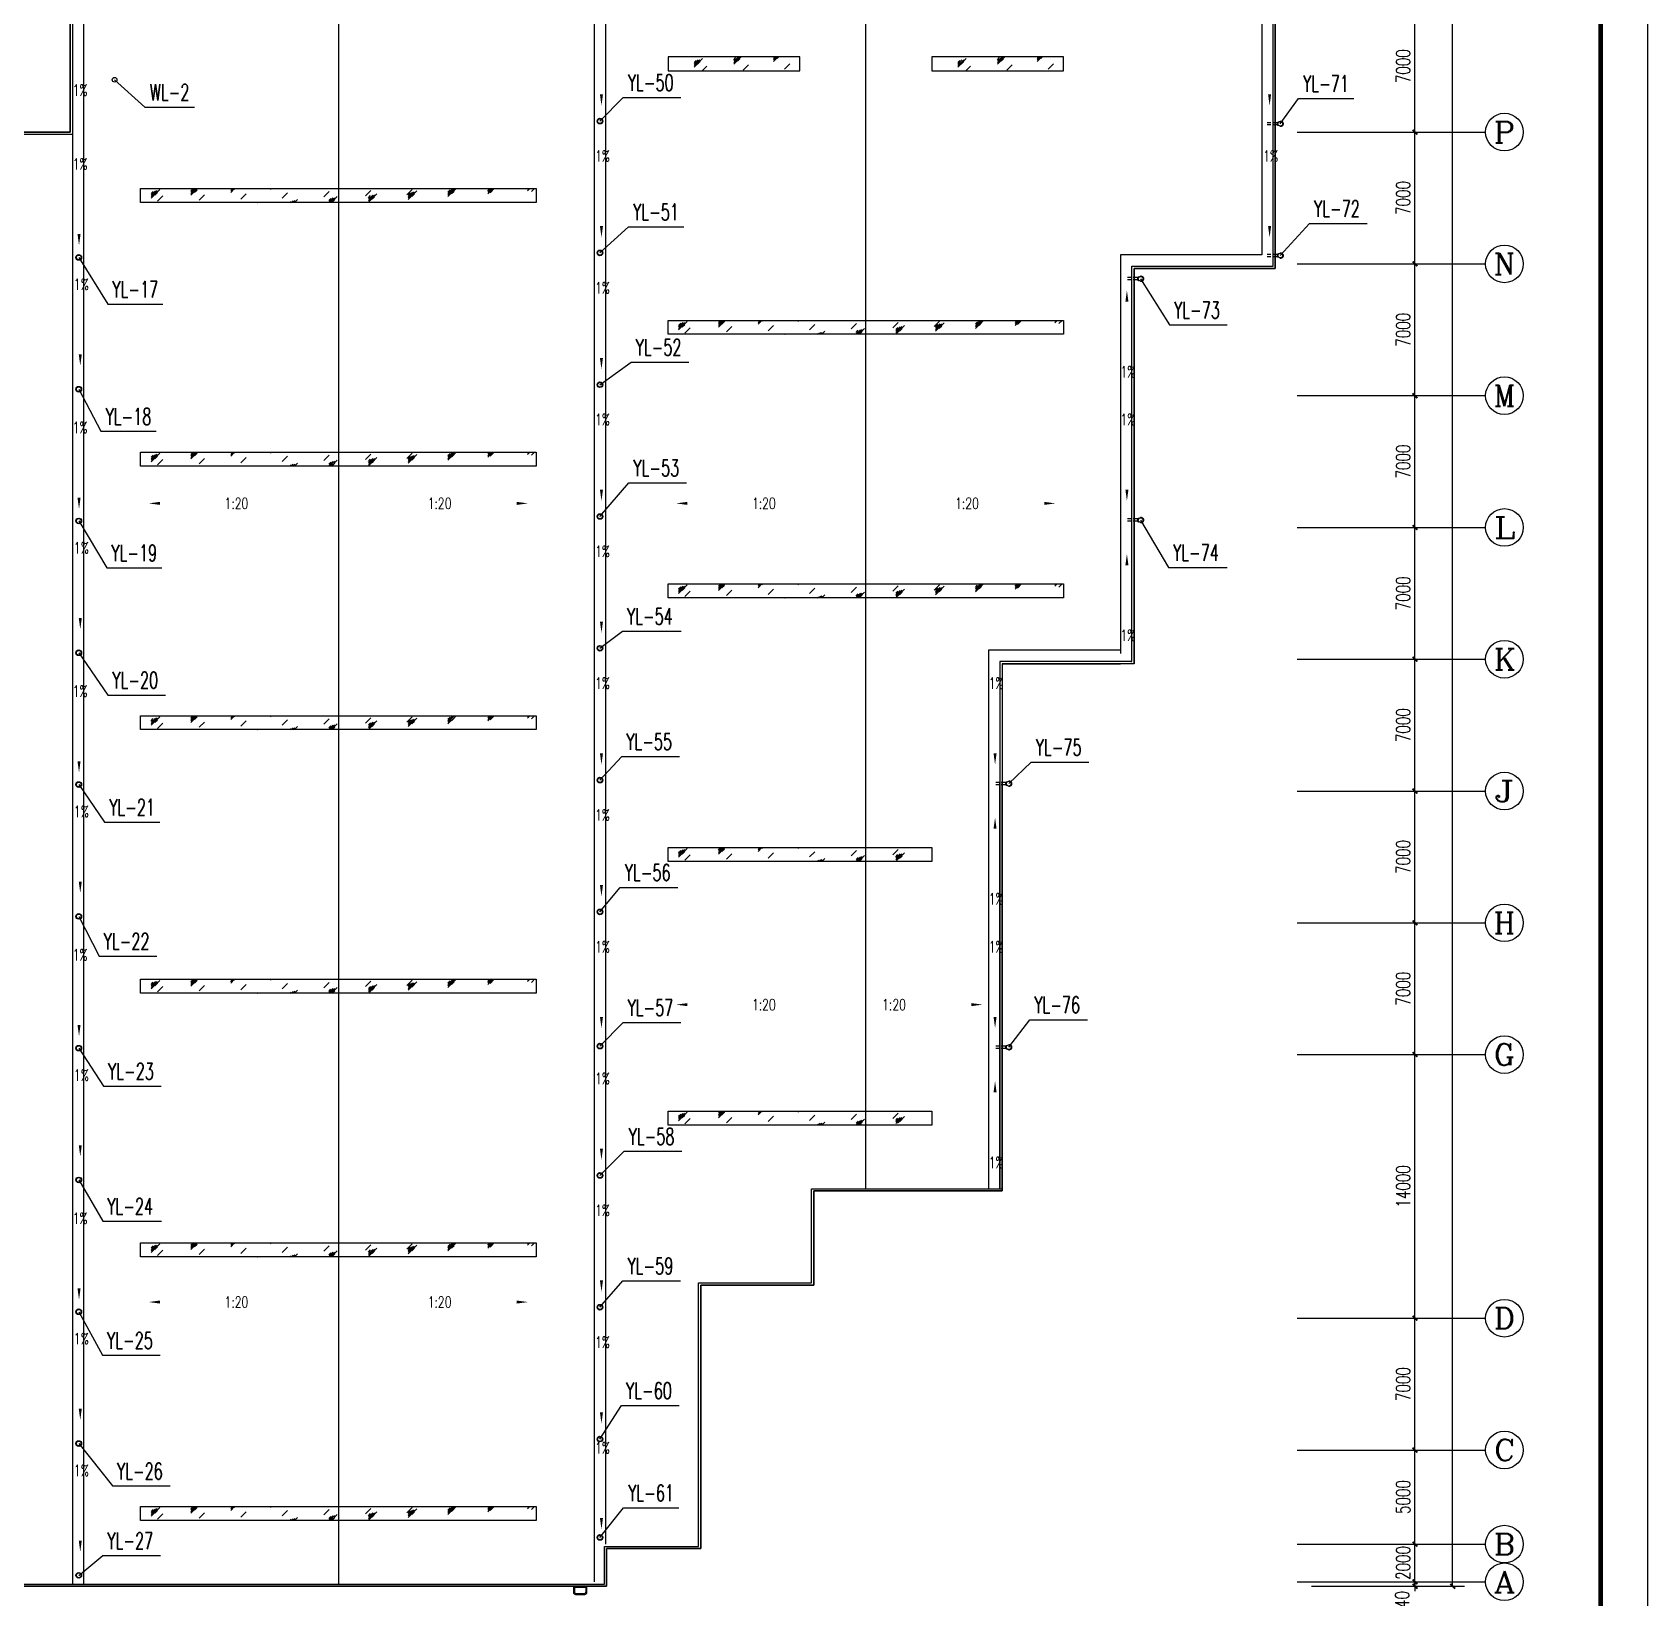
# Model space of a CAD drawing. Extents: x -4407041 to 173436, y -470270 to -29437.
# Drawn here: x 87674 to 173436, y -241211 to -158066 of the extents above; entities that cross this region are included whole.
import ezdxf
from ezdxf.enums import TextEntityAlignment as Align

# ---------------------------------------------------------------- set-up
doc = ezdxf.new("R2010")
doc.units = 0
doc.header["$LTSCALE"] = 1000
doc.header["$MEASUREMENT"] = 0
doc.linetypes.add('30', pattern=[0])
doc.linetypes.add('DASH', pattern=[0.35, 0.25, -0.1])
for name, color, linetype in [('AXIS', 3, 'Continuous'), ('AXIS_TEXT', 7, 'Continuous'), ('DIM_SYMB', 3, 'Continuous'), ('DIM_污水', 3, 'Continuous'), ('DIM_雨水', 3, 'Continuous'), ('killer_tk3.0000', 1, 'Continuous'), ('PUB_TITLE', 4, 'Continuous'), ('VPIPE-污水', 2, 'Continuous'), ('VPIPE-雨水', 4, 'Continuous'), ('雨水', 4, 'Continuous')]:
    doc.layers.add(name, color=color, linetype=linetype)
doc.styles.add('_TCH_AXIS', font='COMPLEX', dxfattribs={"bigfont": 'GBCBIG'})
doc.styles.add('_TCH_DIM', font='SIMPLEX', dxfattribs={"bigfont": 'GBCBIG'})
doc.styles.add('_TCH_DIM_T3', font='SIMPLEX', dxfattribs={"width": 0.705882, "bigfont": 'GBCBIG'})
doc.styles.add('_TWT_SERIAL', font='COMPLEX', dxfattribs={"width": 0.8, "height": 3.5, "bigfont": 'HZTXT'})
doc.styles.add('COMPLEX', font='COMPLEX')
doc.dimstyles.new('_TCH_ARCH&&250', dxfattribs={"dimtxt": 743.75, "dimasz": 250, "dimexe": 625, "dimexo": 750, "dimgap": 250, "dimtad": 1, "dimdec": 0, "dimzin": 0, "dimdsep": 46, "dimtxsty": '_TCH_DIM_T3', "dimblk": 'ARCHTICK', "dimcen": 0.09, "dimclrt": 7, "dimazin": 2, "dimtfac": 1, "dimtdec": 0, "dimtix": 1, "dimtmove": 2, "dimatfit": 3, "dimfxl": 0, "dimtolj": 1, "dimtzin": 0, "dimarcsym": 0})

# ---------------------------------------------------------------- blocks, each defined once
blk = doc.blocks.new('_ArchTick')
at = {"color": 0, "linetype": 'ByBlock', "const_width": 0.4}
blk.add_lwpolyline([(-0.5, -0.5), (0.5, 0.5)], dxfattribs=at)
blk = doc.blocks.new('*D122')
at = {"layer": 'AXIS', "color": 0, "lineweight": -2}
for p, q in [((161081, -240366), (161081, -240116)), ((155581, -240366), (161706, -240366)), ((155581, -240606), (161706, -240606)), ((161081, -240606), (161081, -240366)), ((161081, -240606), (161081, -240856))]:
    blk.add_line(p, q, dxfattribs=at)
at = {"layer": 'Defpoints', "color": 0}
for p in [(154831, -240366), (154831, -240606), (161081, -240366)]:
    blk.add_point(p, dxfattribs=at)
at = {"layer": 'AXIS', "color": 0, "lineweight": -2, "xscale": 250, "yscale": 250, "zscale": 250}
for p, rotation in [((161081, -240366), 270), ((161081, -240606), 90)]:
    blk.add_blockref('_ArchTick', p, dxfattribs=dict(at, rotation=rotation))
at = {"layer": 'AXIS', "color": 7, "insert": (160393, -241531), "char_height": 743.8, "attachment_point": 5, "rotation": 90, "style": '_TCH_DIM_T3'}
blk.add_mtext('\\A1;240', dxfattribs=at)
blk = doc.blocks.new('*D123')
at = {"layer": 'AXIS', "color": 0, "lineweight": -2}
for p, q in [((155581, -238366), (161706, -238366)), ((161081, -238366), (161081, -238116)), ((161081, -240366), (161081, -238366)), ((155581, -240366), (161706, -240366)), ((161081, -240366), (161081, -240616))]:
    blk.add_line(p, q, dxfattribs=at)
at = {"layer": 'Defpoints', "color": 0}
for p in [(154831, -238366), (161081, -238366), (154831, -240366)]:
    blk.add_point(p, dxfattribs=at)
at = {"layer": 'AXIS', "color": 0, "lineweight": -2, "xscale": 250, "yscale": 250, "zscale": 250}
for p, rotation in [((161081, -238366), 270), ((161081, -240366), 90)]:
    blk.add_blockref('_ArchTick', p, dxfattribs=dict(at, rotation=rotation))
at = {"layer": 'AXIS', "color": 7, "insert": (160459, -239366), "char_height": 743.8, "attachment_point": 5, "rotation": 90, "style": '_TCH_DIM_T3'}
blk.add_mtext('\\A1;2000', dxfattribs=at)
blk = doc.blocks.new('*D124')
at = {"layer": 'AXIS', "color": 0, "lineweight": -2}
for p, q in [((155581, -233366), (161706, -233366)), ((161081, -238366), (161081, -233366)), ((155581, -238366), (161706, -238366))]:
    blk.add_line(p, q, dxfattribs=at)
at = {"layer": 'Defpoints', "color": 0}
for p in [(154831, -233366), (161081, -233366), (154831, -238366)]:
    blk.add_point(p, dxfattribs=at)
at = {"layer": 'AXIS', "color": 0, "lineweight": -2, "xscale": 250, "yscale": 250, "zscale": 250}
for p, rotation in [((161081, -233366), 90), ((161081, -238366), 270)]:
    blk.add_blockref('_ArchTick', p, dxfattribs=dict(at, rotation=rotation))
at = {"layer": 'AXIS', "color": 7, "insert": (160459, -235866), "char_height": 743.8, "attachment_point": 5, "rotation": 90, "style": '_TCH_DIM_T3'}
blk.add_mtext('\\A1;5000', dxfattribs=at)
blk = doc.blocks.new('*D125')
at = {"layer": 'AXIS', "color": 0, "lineweight": -2}
for p, q in [((155581, -226366), (161706, -226366)), ((161081, -233366), (161081, -226366)), ((155581, -233366), (161706, -233366))]:
    blk.add_line(p, q, dxfattribs=at)
at = {"layer": 'Defpoints', "color": 0}
for p in [(154831, -226366), (161081, -226366), (154831, -233366)]:
    blk.add_point(p, dxfattribs=at)
at = {"layer": 'AXIS', "color": 0, "lineweight": -2, "xscale": 250, "yscale": 250, "zscale": 250}
for p, rotation in [((161081, -226366), 90), ((161081, -233366), 270)]:
    blk.add_blockref('_ArchTick', p, dxfattribs=dict(at, rotation=rotation))
at = {"layer": 'AXIS', "color": 7, "insert": (160459, -229866), "char_height": 743.8, "attachment_point": 5, "rotation": 90, "style": '_TCH_DIM_T3'}
blk.add_mtext('\\A1;7000', dxfattribs=at)
blk = doc.blocks.new('*D126')
at = {"layer": 'AXIS', "color": 0, "lineweight": -2}
for p, q in [((155581, -212366), (161706, -212366)), ((161081, -226366), (161081, -212366)), ((155581, -226366), (161706, -226366))]:
    blk.add_line(p, q, dxfattribs=at)
at = {"layer": 'Defpoints', "color": 0}
for p in [(154831, -212366), (161081, -212366), (154831, -226366)]:
    blk.add_point(p, dxfattribs=at)
at = {"layer": 'AXIS', "color": 0, "lineweight": -2, "xscale": 250, "yscale": 250, "zscale": 250}
for p, rotation in [((161081, -212366), 90), ((161081, -226366), 270)]:
    blk.add_blockref('_ArchTick', p, dxfattribs=dict(at, rotation=rotation))
at = {"layer": 'AXIS', "color": 7, "insert": (160459, -219366), "char_height": 743.8, "attachment_point": 5, "rotation": 90, "style": '_TCH_DIM_T3'}
blk.add_mtext('\\A1;14000', dxfattribs=at)
blk = doc.blocks.new('*D127')
at = {"layer": 'AXIS', "color": 0, "lineweight": -2}
for p, q in [((155581, -205366), (161706, -205366)), ((161081, -212366), (161081, -205366)), ((155581, -212366), (161706, -212366))]:
    blk.add_line(p, q, dxfattribs=at)
at = {"layer": 'Defpoints', "color": 0}
for p in [(154831, -205366), (161081, -205366), (154831, -212366)]:
    blk.add_point(p, dxfattribs=at)
at = {"layer": 'AXIS', "color": 0, "lineweight": -2, "xscale": 250, "yscale": 250, "zscale": 250}
for p, rotation in [((161081, -205366), 90), ((161081, -212366), 270)]:
    blk.add_blockref('_ArchTick', p, dxfattribs=dict(at, rotation=rotation))
at = {"layer": 'AXIS', "color": 7, "insert": (160459, -208866), "char_height": 743.8, "attachment_point": 5, "rotation": 90, "style": '_TCH_DIM_T3'}
blk.add_mtext('\\A1;7000', dxfattribs=at)
blk = doc.blocks.new('*D128')
at = {"layer": 'AXIS', "color": 0, "lineweight": -2}
for p, q in [((155581, -198366), (161706, -198366)), ((161081, -205366), (161081, -198366)), ((155581, -205366), (161706, -205366))]:
    blk.add_line(p, q, dxfattribs=at)
at = {"layer": 'Defpoints', "color": 0}
for p in [(154831, -198366), (161081, -198366), (154831, -205366)]:
    blk.add_point(p, dxfattribs=at)
at = {"layer": 'AXIS', "color": 0, "lineweight": -2, "xscale": 250, "yscale": 250, "zscale": 250}
for p, rotation in [((161081, -198366), 90), ((161081, -205366), 270)]:
    blk.add_blockref('_ArchTick', p, dxfattribs=dict(at, rotation=rotation))
at = {"layer": 'AXIS', "color": 7, "insert": (160459, -201866), "char_height": 743.8, "attachment_point": 5, "rotation": 90, "style": '_TCH_DIM_T3'}
blk.add_mtext('\\A1;7000', dxfattribs=at)
blk = doc.blocks.new('*D129')
at = {"layer": 'AXIS', "color": 0, "lineweight": -2}
for p, q in [((155581, -191366), (161706, -191366)), ((161081, -198366), (161081, -191366)), ((155581, -198366), (161706, -198366))]:
    blk.add_line(p, q, dxfattribs=at)
at = {"layer": 'Defpoints', "color": 0}
for p in [(154831, -191366), (161081, -191366), (154831, -198366)]:
    blk.add_point(p, dxfattribs=at)
at = {"layer": 'AXIS', "color": 0, "lineweight": -2, "xscale": 250, "yscale": 250, "zscale": 250}
for p, rotation in [((161081, -191366), 90), ((161081, -198366), 270)]:
    blk.add_blockref('_ArchTick', p, dxfattribs=dict(at, rotation=rotation))
at = {"layer": 'AXIS', "color": 7, "insert": (160459, -194866), "char_height": 743.8, "attachment_point": 5, "rotation": 90, "style": '_TCH_DIM_T3'}
blk.add_mtext('\\A1;7000', dxfattribs=at)
blk = doc.blocks.new('*D130')
at = {"layer": 'AXIS', "color": 0, "lineweight": -2}
for p, q in [((155581, -184366), (161706, -184366)), ((161081, -191366), (161081, -184366)), ((155581, -191366), (161706, -191366))]:
    blk.add_line(p, q, dxfattribs=at)
at = {"layer": 'Defpoints', "color": 0}
for p in [(154831, -184366), (161081, -184366), (154831, -191366)]:
    blk.add_point(p, dxfattribs=at)
at = {"layer": 'AXIS', "color": 0, "lineweight": -2, "xscale": 250, "yscale": 250, "zscale": 250}
for p, rotation in [((161081, -184366), 90), ((161081, -191366), 270)]:
    blk.add_blockref('_ArchTick', p, dxfattribs=dict(at, rotation=rotation))
at = {"layer": 'AXIS', "color": 7, "insert": (160459, -187866), "char_height": 743.8, "attachment_point": 5, "rotation": 90, "style": '_TCH_DIM_T3'}
blk.add_mtext('\\A1;7000', dxfattribs=at)
blk = doc.blocks.new('*D131')
at = {"layer": 'AXIS', "color": 0, "lineweight": -2}
for p, q in [((155581, -177366), (161706, -177366)), ((161081, -184366), (161081, -177366)), ((155581, -184366), (161706, -184366))]:
    blk.add_line(p, q, dxfattribs=at)
at = {"layer": 'Defpoints', "color": 0}
for p in [(154831, -177366), (161081, -177366), (154831, -184366)]:
    blk.add_point(p, dxfattribs=at)
at = {"layer": 'AXIS', "color": 0, "lineweight": -2, "xscale": 250, "yscale": 250, "zscale": 250}
for p, rotation in [((161081, -177366), 90), ((161081, -184366), 270)]:
    blk.add_blockref('_ArchTick', p, dxfattribs=dict(at, rotation=rotation))
at = {"layer": 'AXIS', "color": 7, "insert": (160459, -180866), "char_height": 743.8, "attachment_point": 5, "rotation": 90, "style": '_TCH_DIM_T3'}
blk.add_mtext('\\A1;7000', dxfattribs=at)
blk = doc.blocks.new('*D132')
at = {"layer": 'AXIS', "color": 0, "lineweight": -2}
for p, q in [((155581, -170366), (161706, -170366)), ((161081, -177366), (161081, -170366)), ((155581, -177366), (161706, -177366))]:
    blk.add_line(p, q, dxfattribs=at)
at = {"layer": 'Defpoints', "color": 0}
for p in [(154831, -170366), (161081, -170366), (154831, -177366)]:
    blk.add_point(p, dxfattribs=at)
at = {"layer": 'AXIS', "color": 0, "lineweight": -2, "xscale": 250, "yscale": 250, "zscale": 250}
for p, rotation in [((161081, -170366), 90), ((161081, -177366), 270)]:
    blk.add_blockref('_ArchTick', p, dxfattribs=dict(at, rotation=rotation))
at = {"layer": 'AXIS', "color": 7, "insert": (160459, -173866), "char_height": 743.8, "attachment_point": 5, "rotation": 90, "style": '_TCH_DIM_T3'}
blk.add_mtext('\\A1;7000', dxfattribs=at)
blk = doc.blocks.new('*D133')
at = {"layer": 'AXIS', "color": 0, "lineweight": -2}
for p, q in [((155581, -163366), (161706, -163366)), ((161081, -170366), (161081, -163366)), ((155581, -170366), (161706, -170366))]:
    blk.add_line(p, q, dxfattribs=at)
at = {"layer": 'Defpoints', "color": 0}
for p in [(154831, -163366), (161081, -163366), (154831, -170366)]:
    blk.add_point(p, dxfattribs=at)
at = {"layer": 'AXIS', "color": 0, "lineweight": -2, "xscale": 250, "yscale": 250, "zscale": 250}
for p, rotation in [((161081, -163366), 90), ((161081, -170366), 270)]:
    blk.add_blockref('_ArchTick', p, dxfattribs=dict(at, rotation=rotation))
at = {"layer": 'AXIS', "color": 7, "insert": (160459, -166866), "char_height": 743.8, "attachment_point": 5, "rotation": 90, "style": '_TCH_DIM_T3'}
blk.add_mtext('\\A1;7000', dxfattribs=at)
blk = doc.blocks.new('*D134')
at = {"layer": 'AXIS', "color": 0, "lineweight": -2}
for p, q in [((155581, -156366), (161706, -156366)), ((161081, -163366), (161081, -156366)), ((155581, -163366), (161706, -163366))]:
    blk.add_line(p, q, dxfattribs=at)
at = {"layer": 'Defpoints', "color": 0}
for p in [(154831, -156366), (161081, -156366), (154831, -163366)]:
    blk.add_point(p, dxfattribs=at)
at = {"layer": 'AXIS', "color": 0, "lineweight": -2, "xscale": 250, "yscale": 250, "zscale": 250}
for p, rotation in [((161081, -156366), 90), ((161081, -163366), 270)]:
    blk.add_blockref('_ArchTick', p, dxfattribs=dict(at, rotation=rotation))
at = {"layer": 'AXIS', "color": 7, "insert": (160459, -159866), "char_height": 743.8, "attachment_point": 5, "rotation": 90, "style": '_TCH_DIM_T3'}
blk.add_mtext('\\A1;7000', dxfattribs=at)
blk = doc.blocks.new('*D151')
at = {"layer": 'AXIS', "color": 0, "lineweight": -2}
for p, q in [((155581, -58126), (163706, -58126)), ((163081, -240606), (163081, -58126)), ((155581, -240606), (163706, -240606))]:
    blk.add_line(p, q, dxfattribs=at)
at = {"layer": 'Defpoints', "color": 0}
for p in [(154831, -58126), (163081, -58126), (154831, -240606)]:
    blk.add_point(p, dxfattribs=at)
at = {"layer": 'AXIS', "color": 0, "lineweight": -2, "xscale": 250, "yscale": 250, "zscale": 250}
for p, rotation in [((163081, -58126), 90), ((163081, -240606), 270)]:
    blk.add_blockref('_ArchTick', p, dxfattribs=dict(at, rotation=rotation))
at = {"layer": 'AXIS', "color": 7, "insert": (162459, -149366), "char_height": 743.8, "attachment_point": 5, "rotation": 90, "style": '_TCH_DIM_T3'}
blk.add_mtext('\\A1;182480', dxfattribs=at)
blk = doc.blocks.new('_AXISO')
blk.add_circle((0, 0), 0.5)
at = {"layer": 'AXIS_TEXT', "style": 'COMPLEX', "width": 1.041667}
blk.add_attdef('A', text='', height=0.56, dxfattribs=at).set_placement((-0.25, -0.28), (0.25, -0.28), align=Align.FIT)

msp = doc.modelspace()

# ---------------------------------------------------------------- hatches: boundary and pattern name
h = msp.add_hatch()
h.set_pattern_fill('玻璃1', color=4, scale=200, style=0)
h.set_pattern_definition([(45, (73891.2, 285053.5), (-979.767, 979.767), [448, -1152]), (45, (74083.2, 285133.5), (-979.767, 979.767), [192, -1408]), (45, (73891.2, 285133.5), (-979.767, 979.767), [320, -1280]), (45, (73987.2, 285053.5), (1074.8023, -1074.8023), [400, -1200]), (45, (73891.2, 284973.5), (-979.767, 979.767), [640, -960]), (45, (73891.2, 285213.5), (-979.767, 979.767), [160, -1440])])
h.paths.add_polyline_path([(128423.8, -159366.2), (125378.1, -159366.2), (125378.1, -160106.2), (128423.8, -160106.2)])
h.paths.add_polyline_path([(125378.1, -159366.2), (121423.8, -159366.2), (121423.8, -160106.2), (125378.1, -160106.2)])
h = msp.add_hatch()
h.set_pattern_fill('玻璃1', color=4, scale=200, style=0)
h.set_pattern_definition([(45, (87891.2, 285053.5), (-979.767, 979.767), [448, -1152]), (45, (88083.2, 285133.5), (-979.767, 979.767), [192, -1408]), (45, (87891.2, 285133.5), (-979.767, 979.767), [320, -1280]), (45, (87987.2, 285053.5), (1074.8023, -1074.8023), [400, -1200]), (45, (87891.2, 284973.5), (-979.767, 979.767), [640, -960]), (45, (87891.2, 285213.5), (-979.767, 979.767), [160, -1440])])
h.paths.add_polyline_path([(142423.8, -159366.2), (139378.1, -159366.2), (139378.1, -160106.2), (142423.8, -160106.2)])
h.paths.add_polyline_path([(139378.1, -159366.2), (135423.8, -159366.2), (135423.8, -160106.2), (139378.1, -160106.2)])
h = msp.add_hatch()
h.set_pattern_fill('玻璃1', color=4, scale=200, style=0)
h.set_pattern_definition([(45, (31437, 307570.3), (-979.767, 979.767), [448, -1152]), (45, (31629, 307650.3), (-979.767, 979.767), [192, -1408]), (45, (31437, 307650.3), (-979.767, 979.767), [320, -1280]), (45, (31533, 307570.3), (1074.8023, -1074.8023), [400, -1200]), (45, (31437, 307490.3), (-979.767, 979.767), [640, -960]), (45, (31437, 307730.3), (-979.767, 979.767), [160, -1440])])
h.paths.add_polyline_path([(110923.8, -166366.2), (103923.8, -166366.2), (103923.8, -167106.2), (110923.8, -167106.2)])
h.paths.add_polyline_path([(103923.8, -166366.2), (96923.8, -166366.2), (96923.8, -167106.2), (103923.8, -167106.2)])
h.paths.add_polyline_path([(96923.8, -166366.2), (93423.8, -166366.2), (93423.8, -167106.2), (96923.8, -167106.2)])
h.paths.add_polyline_path([(114423.8, -166366.2), (110923.8, -166366.2), (110923.8, -167106.2), (114423.8, -167106.2)])
h = msp.add_hatch()
h.set_pattern_fill('玻璃1', color=4, scale=200, style=0)
h.set_pattern_definition([(45, (59437, 300570.3), (-979.767, 979.767), [448, -1152]), (45, (59629, 300650.3), (-979.767, 979.767), [192, -1408]), (45, (59437, 300650.3), (-979.767, 979.767), [320, -1280]), (45, (59533, 300570.3), (1074.8023, -1074.8023), [400, -1200]), (45, (59437, 300490.3), (-979.767, 979.767), [640, -960]), (45, (59437, 300730.3), (-979.767, 979.767), [160, -1440])])
h.paths.add_polyline_path([(138923.8, -173366.2), (131923.8, -173366.2), (131923.8, -174106.2), (138923.8, -174106.2)])
h.paths.add_polyline_path([(131923.8, -173366.2), (124923.8, -173366.2), (124923.8, -174106.2), (131923.8, -174106.2)])
h.paths.add_polyline_path([(124923.8, -173366.2), (121423.8, -173366.2), (121423.8, -174106.2), (124923.8, -174106.2)])
h.paths.add_polyline_path([(142423.8, -173366.2), (138923.8, -173366.2), (138923.8, -174106.2), (142423.8, -174106.2)])
h = msp.add_hatch()
h.set_pattern_fill('玻璃1', color=4, scale=200, style=0)
h.set_pattern_definition([(45, (31437, 293570.3), (-979.767, 979.767), [448, -1152]), (45, (31629, 293650.3), (-979.767, 979.767), [192, -1408]), (45, (31437, 293650.3), (-979.767, 979.767), [320, -1280]), (45, (31533, 293570.3), (1074.8023, -1074.8023), [400, -1200]), (45, (31437, 293490.3), (-979.767, 979.767), [640, -960]), (45, (31437, 293730.3), (-979.767, 979.767), [160, -1440])])
h.paths.add_polyline_path([(110923.8, -180366.2), (103923.8, -180366.2), (103923.8, -181106.2), (110923.8, -181106.2)])
h.paths.add_polyline_path([(103923.8, -180366.2), (96923.8, -180366.2), (96923.8, -181106.2), (103923.8, -181106.2)])
h.paths.add_polyline_path([(96923.8, -180366.2), (93423.8, -180366.2), (93423.8, -181106.2), (96923.8, -181106.2)])
h.paths.add_polyline_path([(114423.8, -180366.2), (110923.8, -180366.2), (110923.8, -181106.2), (114423.8, -181106.2)])
h = msp.add_hatch()
h.set_pattern_fill('玻璃1', color=4, scale=200, style=0)
h.set_pattern_definition([(45, (59437, 286570.3), (-979.767, 979.767), [448, -1152]), (45, (59629, 286650.3), (-979.767, 979.767), [192, -1408]), (45, (59437, 286650.3), (-979.767, 979.767), [320, -1280]), (45, (59533, 286570.3), (1074.8023, -1074.8023), [400, -1200]), (45, (59437, 286490.3), (-979.767, 979.767), [640, -960]), (45, (59437, 286730.3), (-979.767, 979.767), [160, -1440])])
h.paths.add_polyline_path([(138923.8, -187366.2), (131923.8, -187366.2), (131923.8, -188106.2), (138923.8, -188106.2)])
h.paths.add_polyline_path([(131923.8, -187366.2), (124923.8, -187366.2), (124923.8, -188106.2), (131923.8, -188106.2)])
h.paths.add_polyline_path([(124923.8, -187366.2), (121423.8, -187366.2), (121423.8, -188106.2), (124923.8, -188106.2)])
h.paths.add_polyline_path([(142423.8, -187366.2), (138923.8, -187366.2), (138923.8, -188106.2), (142423.8, -188106.2)])
h = msp.add_hatch()
h.set_pattern_fill('玻璃1', color=4, scale=200, style=0)
h.set_pattern_definition([(45, (31437, 279570.3), (-979.767, 979.767), [448, -1152]), (45, (31629, 279650.3), (-979.767, 979.767), [192, -1408]), (45, (31437, 279650.3), (-979.767, 979.767), [320, -1280]), (45, (31533, 279570.3), (1074.8023, -1074.8023), [400, -1200]), (45, (31437, 279490.3), (-979.767, 979.767), [640, -960]), (45, (31437, 279730.3), (-979.767, 979.767), [160, -1440])])
h.paths.add_polyline_path([(110923.8, -194366.2), (103923.8, -194366.2), (103923.8, -195106.2), (110923.8, -195106.2)])
h.paths.add_polyline_path([(103923.8, -194366.2), (96923.8, -194366.2), (96923.8, -195106.2), (103923.8, -195106.2)])
h.paths.add_polyline_path([(96923.8, -194366.2), (93423.8, -194366.2), (93423.8, -195106.2), (96923.8, -195106.2)])
h.paths.add_polyline_path([(114423.8, -194366.2), (110923.8, -194366.2), (110923.8, -195106.2), (114423.8, -195106.2)])
h = msp.add_hatch()
h.set_pattern_fill('玻璃1', color=4, scale=200, style=0)
h.set_pattern_definition([(45, (59437, 272570.3), (-979.767, 979.767), [448, -1152]), (45, (59629, 272650.3), (-979.767, 979.767), [192, -1408]), (45, (59437, 272650.3), (-979.767, 979.767), [320, -1280]), (45, (59533, 272570.3), (1074.8023, -1074.8023), [400, -1200]), (45, (59437, 272490.3), (-979.767, 979.767), [640, -960]), (45, (59437, 272730.3), (-979.767, 979.767), [160, -1440])])
h.paths.add_polyline_path([(135423.8, -201434.7), (131923.8, -201366.2), (131923.8, -202106.2), (135423.8, -202007.3)])
h.paths.add_polyline_path([(131923.8, -201366.2), (124923.8, -201366.2), (124923.8, -202106.2), (131923.8, -202106.2)])
h.paths.add_polyline_path([(124923.8, -201366.2), (121423.8, -201366.2), (121423.8, -202106.2), (124923.8, -202106.2)])
h.paths.add_polyline_path([(135423.8, -201596.2), (135423.8, -201434.7), (135423.8, -202007.3), (135423.8, -201893.6)], flags=17)
h = msp.add_hatch()
h.set_pattern_fill('玻璃1', color=4, scale=200, style=0)
h.set_pattern_definition([(45, (31437, 265570.3), (-979.767, 979.767), [448, -1152]), (45, (31629, 265650.3), (-979.767, 979.767), [192, -1408]), (45, (31437, 265650.3), (-979.767, 979.767), [320, -1280]), (45, (31533, 265570.3), (1074.8023, -1074.8023), [400, -1200]), (45, (31437, 265490.3), (-979.767, 979.767), [640, -960]), (45, (31437, 265730.3), (-979.767, 979.767), [160, -1440])])
h.paths.add_polyline_path([(110923.8, -208366.2), (103923.8, -208366.2), (103923.8, -209106.2), (110923.8, -209106.2)])
h.paths.add_polyline_path([(103923.8, -208366.2), (96923.8, -208366.2), (96923.8, -209106.2), (103923.8, -209106.2)])
h.paths.add_polyline_path([(96923.8, -208366.2), (93423.8, -208366.2), (93423.8, -209106.2), (96923.8, -209106.2)])
h.paths.add_polyline_path([(114423.8, -208366.2), (110923.8, -208366.2), (110923.8, -209106.2), (114423.8, -209106.2)])
h = msp.add_hatch()
h.set_pattern_fill('玻璃1', color=4, scale=200, style=0)
h.set_pattern_definition([(45, (59437, 258570.3), (-979.767, 979.767), [448, -1152]), (45, (59629, 258650.3), (-979.767, 979.767), [192, -1408]), (45, (59437, 258650.3), (-979.767, 979.767), [320, -1280]), (45, (59533, 258570.3), (1074.8023, -1074.8023), [400, -1200]), (45, (59437, 258490.3), (-979.767, 979.767), [640, -960]), (45, (59437, 258730.3), (-979.767, 979.767), [160, -1440])])
h.paths.add_polyline_path([(135423.8, -215416.1), (131923.8, -215366.2), (131923.8, -216106.2), (135423.8, -215911.7)])
h.paths.add_polyline_path([(131923.8, -215366.2), (124923.8, -215366.2), (124923.8, -216106.2), (131923.8, -216106.2)])
h.paths.add_polyline_path([(124923.8, -215366.2), (121423.8, -215366.2), (121423.8, -216106.2), (124923.8, -216106.2)])
h.paths.add_polyline_path([(135423.8, -215462.6), (135423.8, -215416.1), (135423.8, -215911.7), (135423.8, -216023.9)], flags=17)
h = msp.add_hatch()
h.set_pattern_fill('玻璃1', color=4, scale=200, style=0)
h.set_pattern_definition([(45, (31437, 251570.3), (-979.767, 979.767), [448, -1152]), (45, (31629, 251650.3), (-979.767, 979.767), [192, -1408]), (45, (31437, 251650.3), (-979.767, 979.767), [320, -1280]), (45, (31533, 251570.3), (1074.8023, -1074.8023), [400, -1200]), (45, (31437, 251490.3), (-979.767, 979.767), [640, -960]), (45, (31437, 251730.3), (-979.767, 979.767), [160, -1440])])
h.paths.add_polyline_path([(110923.8, -222366.2), (103923.8, -222366.2), (103923.8, -223106.2), (110923.8, -223106.2)])
h.paths.add_polyline_path([(103923.8, -222366.2), (96923.8, -222366.2), (96923.8, -223106.2), (103923.8, -223106.2)])
h.paths.add_polyline_path([(96923.8, -222366.2), (93423.8, -222366.2), (93423.8, -223106.2), (96923.8, -223106.2)])
h.paths.add_polyline_path([(114423.8, -222366.2), (110923.8, -222366.2), (110923.8, -223106.2), (114423.8, -223106.2)])
h = msp.add_hatch()
h.set_pattern_fill('玻璃1', color=4, scale=200, style=0)
h.set_pattern_definition([(45, (31437, 237570.3), (-979.767, 979.767), [448, -1152]), (45, (31629, 237650.3), (-979.767, 979.767), [192, -1408]), (45, (31437, 237650.3), (-979.767, 979.767), [320, -1280]), (45, (31533, 237570.3), (1074.8023, -1074.8023), [400, -1200]), (45, (31437, 237490.3), (-979.767, 979.767), [640, -960]), (45, (31437, 237730.3), (-979.767, 979.767), [160, -1440])])
h.paths.add_polyline_path([(110923.8, -236366.2), (103923.8, -236366.2), (103923.8, -237106.2), (110923.8, -237106.2)])
h.paths.add_polyline_path([(103923.8, -236366.2), (96923.8, -236366.2), (96923.8, -237106.2), (103923.8, -237106.2)])
h.paths.add_polyline_path([(96923.8, -236366.2), (93423.8, -236366.2), (93423.8, -237106.2), (96923.8, -237106.2)])
h.paths.add_polyline_path([(114423.8, -236366.2), (110923.8, -236366.2), (110923.8, -237106.2), (114423.8, -237106.2)])

# ---------------------------------------------------------------- linework, layer by layer
for p, q in [((90403.8, -240486.2), (90403.8, -79716.2)), ((103923.8, -79716.2), (103923.8, -240486.2)), ((117503.8, -79716.2), (117503.8, -240366.2)), ((118103.8, -79716.2), (118103.8, -238366.2)), ((131923.8, -219486.2), (131923.8, -79716.2)), ((89803.8, -163486.2), (89803.8, -240486.2)), ((139163.8, -191606.2), (145443.8, -191606.2))]:
    msp.add_line(p, q)
for points in [[(146163.8, -79366.2), (146163.8, -114366.2), (153663.8, -114366.2), (153663.8, -170606.2), (146163.8, -170606.2), (146163.8, -191606.2), (139163.8, -191606.2), (139163.8, -219606.2), (129163.8, -219606.2), (129163.8, -224606.2), (123163.8, -224606.2), (123163.8, -238606.2), (118163.8, -238606.2), (118163.8, -240606.2), (47683.8, -240606.2), (47683.8, -163366.2), (89683.8, -163366.2), (89683.8, -79366.2)], [(89683.8, -79716.2), (89683.8, -163366.2), (47683.8, -163366.2), (47683.8, -240606.2), (118163.8, -240606.2), (118163.8, -238606.2), (123163.8, -238606.2), (123163.8, -224606.2), (129163.8, -224606.2), (129163.8, -219606.2), (139163.8, -219606.2)], [(89803.8, -79366.2), (89803.8, -163486.2), (47803.8, -163486.2), (47803.8, -240486.2), (118043.8, -240486.2), (118043.8, -238486.2), (123043.8, -238486.2), (123043.8, -224486.2), (129043.8, -224486.2), (129043.8, -219486.2), (139163.8, -219486.2)], [(145443.8, -79716.2), (145443.8, -115086.2), (152943.8, -115086.2), (152943.8, -169886.2), (145443.8, -169886.2), (145443.8, -191055.3)], [(146043.8, -191486.2), (146043.8, -170486.2), (153543.8, -170486.2), (153543.8, -114486.2), (146043.8, -114486.2), (146043.8, -79366.2)], [(146163.8, -191606.2), (146163.8, -170606.2), (153663.8, -170606.2), (153663.8, -114366.2), (146163.8, -114366.2), (146163.8, -79716.2)], [(145443.8, -190886.2), (138443.8, -190886.2), (138443.8, -219486.2)], [(146000.7, -191486.2), (146043.8, -191486.2), (139043.8, -191486.2), (139043.8, -219486.2)], [(138923.8, -219606.2), (139163.8, -219606.2), (139163.8, -197914)], [(138923.8, -219486.2), (139043.8, -219486.2), (139043.8, -197914)]]:
    msp.add_lwpolyline(points)
at = {"color": 4}
for points in [[(121423.8, -159366.2), (121423.8, -160106.2), (128423.8, -160106.2), (128423.8, -159366.2), (121423.8, -159366.2)], [(135423.8, -159366.2), (135423.8, -160106.2), (142423.8, -160106.2), (142423.8, -159366.2), (135423.8, -159366.2)], [(93423.8, -167106.2), (93423.8, -166366.2), (114423.8, -166366.2), (114423.8, -167106.2), (93423.8, -167106.2)], [(121423.8, -174106.2), (121423.8, -173366.2), (142423.8, -173366.2), (142423.8, -174106.2), (121423.8, -174106.2)], [(93423.8, -181106.2), (93423.8, -180366.2), (114423.8, -180366.2), (114423.8, -181106.2), (93423.8, -181106.2)], [(121423.8, -188106.2), (121423.8, -187366.2), (142423.8, -187366.2), (142423.8, -188106.2), (121423.8, -188106.2)], [(93423.8, -195106.2), (93423.8, -194366.2), (114423.8, -194366.2), (114423.8, -195106.2), (93423.8, -195106.2)], [(121423.8, -202106.2), (121423.8, -201366.2), (135423.8, -201366.2), (135423.8, -202106.2), (121423.8, -202106.2)], [(93423.8, -209106.2), (93423.8, -208366.2), (114423.8, -208366.2), (114423.8, -209106.2), (93423.8, -209106.2)], [(121423.8, -216106.2), (121423.8, -215366.2), (135423.8, -215366.2), (135423.8, -216106.2), (121423.8, -216106.2)], [(93423.8, -223106.2), (93423.8, -222366.2), (114423.8, -222366.2), (114423.8, -223106.2), (93423.8, -223106.2)], [(93423.8, -237106.2), (93423.8, -236366.2), (114423.8, -236366.2), (114423.8, -237106.2), (93423.8, -237106.2)]]:
    msp.add_lwpolyline(points, dxfattribs=at)
for centre in [(117810, -162783.8), (117810, -169783.8), (90140.2, -170023), (117810, -176783.8), (90140.2, -177023), (90140.2, -184023), (117810, -183783.8), (90140.2, -191023), (117810, -190783.8), (90140.2, -198023), (117810, -197783.8), (90140.2, -205023), (117810, -204783.8), (117810, -211914), (90140.2, -212023), (117810, -218783.8), (90140.2, -219023), (90140.2, -226023), (117810, -225783.8), (90140.2, -233023), (117810, -232783.8), (117810, -238009.7), (90140.2, -240023)]:
    msp.add_circle(centre, 150)
at = {"layer": 'AXIS'}
for p, q in [((154830.5, -163366.2), (164830.5, -163366.2)), ((154830.5, -170366.2), (164830.5, -170366.2)), ((154830.5, -177366.2), (164830.5, -177366.2)), ((154830.5, -184366.2), (164830.5, -184366.2)), ((154830.5, -191366.2), (164830.5, -191366.2)), ((154830.5, -198366.2), (164830.5, -198366.2)), ((154830.5, -205366.2), (164830.5, -205366.2)), ((154830.5, -212366.2), (164830.5, -212366.2)), ((154830.5, -226366.2), (164830.5, -226366.2)), ((154830.5, -233366.2), (164830.5, -233366.2)), ((154830.5, -238366.2), (164830.5, -238366.2)), ((154830.5, -240366.2), (164830.5, -240366.2))]:
    msp.add_line(p, q, dxfattribs=at)
at = {"layer": 'DIM_SYMB'}
for points in [[(90154.6, -160561.4, 0, 0, 0), (90154.6, -156813.2, 0, 160, 0), (90154.6, -157413.2, 0, 0, 0)], [(117890.7, -158214.7, 0, 0, 0), (117890.7, -161962.8, 0, 160, 0), (117890.7, -161362.8, 0, 0, 0)], [(153362.5, -158214.7, 0, 0, 0), (153362.5, -161962.8, 0, 160, 0), (153362.5, -161362.8, 0, 0, 0)], [(117890.7, -165214.7, 0, 0, 0), (117890.7, -168962.8, 0, 160, 0), (117890.7, -168362.8, 0, 0, 0)], [(153362.5, -165214.7, 0, 0, 0), (153362.5, -168962.8, 0, 160, 0), (153362.5, -168362.8, 0, 0, 0)], [(90154.6, -165639.7, 0, 0, 0), (90154.6, -169387.9, 0, 160, 0), (90154.6, -168787.9, 0, 0, 0)], [(90220.9, -172030, 0, 0, 0), (90220.9, -175778.1, 0, 160, 0), (90220.9, -175178.1, 0, 0, 0)], [(117890.7, -172214.7, 0, 0, 0), (117890.7, -175962.8, 0, 160, 0), (117890.7, -175362.8, 0, 0, 0)], [(145787.2, -175517.8, 0, 0, 0), (145787.2, -171769.6, 0, 160, 0), (145787.2, -172369.6, 0, 0, 0)], [(117890.7, -179214.7, 0, 0, 0), (117890.7, -182962.8, 0, 160, 0), (117890.7, -182362.8, 0, 0, 0)], [(145787.2, -179214.7, 0, 0, 0), (145787.2, -182962.8, 0, 160, 0), (145787.2, -182362.8, 0, 0, 0)], [(90154.6, -179639.7, 0, 0, 0), (90154.6, -183387.9, 0, 160, 0), (90154.6, -182787.9, 0, 0, 0)], [(97601.2, -183087.4, 0, 0, 0), (93853, -183087.4, 0, 160, 0), (94453, -183087.4, 0, 0, 0)], [(110246.5, -183087.4, 0, 0, 0), (113994.7, -183087.4, 0, 160, 0), (113394.7, -183087.4, 0, 0, 0)], [(125601.2, -183087.4, 0, 0, 0), (121853, -183087.4, 0, 160, 0), (122453, -183087.4, 0, 0, 0)], [(138246.5, -183087.4, 0, 0, 0), (141994.7, -183087.4, 0, 160, 0), (141394.7, -183087.4, 0, 0, 0)], [(90220.9, -186030, 0, 0, 0), (90220.9, -189778.1, 0, 160, 0), (90220.9, -189178.1, 0, 0, 0)], [(145787.2, -189517.8, 0, 0, 0), (145787.2, -185769.6, 0, 160, 0), (145787.2, -186369.6, 0, 0, 0)], [(117890.7, -186214.7, 0, 0, 0), (117890.7, -189962.8, 0, 160, 0), (117890.7, -189362.8, 0, 0, 0)], [(90154.6, -193639.7, 0, 0, 0), (90154.6, -197387.9, 0, 160, 0), (90154.6, -196787.9, 0, 0, 0)], [(117890.7, -193214.7, 0, 0, 0), (117890.7, -196962.8, 0, 160, 0), (117890.7, -196362.8, 0, 0, 0)], [(138787.2, -193214.7, 0, 0, 0), (138787.2, -196962.8, 0, 160, 0), (138787.2, -196362.8, 0, 0, 0)], [(138787.2, -203517.8, 0, 0, 0), (138787.2, -199769.6, 0, 160, 0), (138787.2, -200369.6, 0, 0, 0)], [(90220.9, -200030, 0, 0, 0), (90220.9, -203778.1, 0, 160, 0), (90220.9, -203178.1, 0, 0, 0)], [(117890.7, -200214.7, 0, 0, 0), (117890.7, -203962.8, 0, 160, 0), (117890.7, -203362.8, 0, 0, 0)], [(117890.7, -207214.7, 0, 0, 0), (117890.7, -210962.8, 0, 160, 0), (117890.7, -210362.8, 0, 0, 0)], [(138787.2, -207214.7, 0, 0, 0), (138787.2, -210962.8, 0, 160, 0), (138787.2, -210362.8, 0, 0, 0)], [(90154.6, -207639.7, 0, 0, 0), (90154.6, -211387.9, 0, 160, 0), (90154.6, -210787.9, 0, 0, 0)], [(125601.2, -209710.8, 0, 0, 0), (121853, -209710.8, 0, 160, 0), (122453, -209710.8, 0, 0, 0)], [(134373.4, -209710.8, 0, 0, 0), (138121.6, -209710.8, 0, 160, 0), (137521.6, -209710.8, 0, 0, 0)], [(90220.9, -214030, 0, 0, 0), (90220.9, -217778.1, 0, 160, 0), (90220.9, -217178.1, 0, 0, 0)], [(117890.7, -214214.7, 0, 0, 0), (117890.7, -217962.8, 0, 160, 0), (117890.7, -217362.8, 0, 0, 0)], [(138787.2, -217517.8, 0, 0, 0), (138787.2, -213769.6, 0, 160, 0), (138787.2, -214369.6, 0, 0, 0)], [(117890.7, -221214.7, 0, 0, 0), (117890.7, -224962.8, 0, 160, 0), (117890.7, -224362.8, 0, 0, 0)], [(90154.6, -221639.7, 0, 0, 0), (90154.6, -225387.9, 0, 160, 0), (90154.6, -224787.9, 0, 0, 0)], [(97601.2, -225507.5, 0, 0, 0), (93853, -225507.5, 0, 160, 0), (94453, -225507.5, 0, 0, 0)], [(110246.5, -225507.5, 0, 0, 0), (113994.7, -225507.5, 0, 160, 0), (113394.7, -225507.5, 0, 0, 0)], [(90220.9, -228030, 0, 0, 0), (90220.9, -231778.1, 0, 160, 0), (90220.9, -231178.1, 0, 0, 0)], [(117890.7, -228214.7, 0, 0, 0), (117890.7, -231962.8, 0, 160, 0), (117890.7, -231362.8, 0, 0, 0)], [(117890.7, -233829.7, 0, 0, 0), (117890.7, -237577.9, 0, 160, 0), (117890.7, -236977.9, 0, 0, 0)], [(90220.9, -235030, 0, 0, 0), (90220.9, -238778.1, 0, 160, 0), (90220.9, -238178.1, 0, 0, 0)]]:
    msp.add_lwpolyline(points, format="xyseb", dxfattribs=at)
at = {"layer": 'DIM_污水'}
for p, q in [((92044, -160588), (93647.5, -162041.5)), ((93647.5, -162041.5), (96285.6, -162041.5))]:
    msp.add_line(p, q, dxfattribs=at)
at = {"layer": 'DIM_雨水'}
for p, q in [((117810, -162783.8), (119050.5, -161531)), ((119050.5, -161531), (122111.9, -161531)), ((153929.3, -162927.8), (154894.5, -161578)), ((154894.5, -161578), (157829.7, -161578)), ((117810, -169783.8), (119324, -168393.5)), ((119324, -168393.5), (122259.2, -168393.5)), ((153929.3, -169927.8), (155480.5, -168223)), ((155480.5, -168223), (158541.9, -168223)), ((90140.2, -170023), (91677, -172510.5)), ((146516.6, -171156.2), (148052.5, -173611)), ((91677, -172510.5), (94612.2, -172510.5)), ((148052.5, -173611), (151113.9, -173611)), ((117810, -176783.8), (119468, -175586)), ((119468, -175586), (122529.4, -175586)), ((90140.2, -177023), (91316, -179260.5)), ((91316, -179260.5), (94251.2, -179260.5)), ((117810, -183783.8), (119346, -181993.5)), ((119346, -181993.5), (122407.4, -181993.5)), ((90140.2, -184023), (91623, -186514)), ((146516.6, -183974), (148001.5, -186495)), ((91623, -186514), (94558.2, -186514)), ((148001.5, -186495), (151113.7, -186495)), ((117810, -190783.8), (119011, -189878)), ((119011, -189878), (122123.2, -189878)), ((90140.2, -191023), (91680, -193266.5)), ((91680, -193266.5), (94741.4, -193266.5)), ((117810, -197783.8), (118967, -196529.5)), ((118967, -196529.5), (122028.4, -196529.5)), ((139516.6, -197974), (140710, -196829)), ((140710, -196829), (143771.4, -196829)), ((90140.2, -198023), (91509.5, -200022.5)), ((91509.5, -200022.5), (94444.7, -200022.5)), ((117810, -204783.8), (118889, -203482)), ((118889, -203482), (121950.4, -203482)), ((90140.2, -205023), (91226, -207141)), ((91226, -207141), (94287.4, -207141)), ((117810, -211914), (119036.5, -210658)), ((119036.5, -210658), (122097.9, -210658)), ((139516.6, -211974), (140627.5, -210510.5)), ((140627.5, -210510.5), (143688.9, -210510.5)), ((90140.2, -212023), (91456.5, -214040)), ((91456.5, -214040), (94517.9, -214040)), ((117810, -218783.8), (119094.5, -217500.5)), ((119094.5, -217500.5), (122155.9, -217500.5)), ((90140.2, -219023), (91416, -221215.5)), ((91416, -221215.5), (94528.2, -221215.5)), ((117810, -225783.8), (119032.5, -224376.5)), ((119032.5, -224376.5), (122093.9, -224376.5)), ((90140.2, -226023), (91404, -228336.5)), ((91404, -228336.5), (94465.4, -228336.5)), ((117810, -232783.8), (118958, -231002.5)), ((118958, -231002.5), (122019.4, -231002.5)), ((90140.2, -233023), (91928.5, -235278)), ((91928.5, -235278), (94989.9, -235278)), ((117810, -238009.7), (119061.5, -236435.5)), ((119061.5, -236435.5), (121996.7, -236435.5)), ((90140.2, -240023), (91419.5, -238976)), ((91419.5, -238976), (94480.9, -238976))]:
    msp.add_line(p, q, dxfattribs=at)
at = {"layer": 'killer_tk3.0000', "color": 3, "linetype": '30', "ltscale": 0.02}
for points in [[(116423.3, -240943.7), (116423.3, -240606.2), (117098.3, -240606.2), (117098.3, -240943.7, -0.4142136), (116985.8, -241056.2), (116535.8, -241056.2, -0.4142136)], [(116468.3, -240898.7), (116468.3, -240651.2), (117053.3, -240651.2), (117053.3, -240898.7, -0.4142136), (116940.8, -241011.2), (116580.8, -241011.2, -0.4142136)]]:
    msp.add_lwpolyline(points, format="xyb", close=True, dxfattribs=at)
at = {"layer": 'PUB_TITLE'}
msp.add_lwpolyline([(24935.5, -29436.9), (24935.5, -292186.9), (173435.5, -292186.9), (173435.5, -29436.9)], close=True, dxfattribs=at)
at = {"layer": 'PUB_TITLE', "const_width": 250}
msp.add_lwpolyline([(27435.5, -35686.9), (27435.5, -289686.9), (170935.5, -289686.9), (170935.5, -35686.9)], close=True, dxfattribs=at)
at = {"layer": 'VPIPE-污水'}
msp.add_circle((92044, -160588), 125, dxfattribs=at)
at = {"layer": 'VPIPE-雨水'}
for centre in [(117810, -162783.8), (153929.3, -162927.8), (117810, -169783.8), (153929.3, -169927.8), (90140.2, -170023), (146516.6, -171156.2), (117810, -176783.8), (90140.2, -177023), (90140.2, -184023), (117810, -183783.8), (146516.6, -183974), (90140.2, -191023), (117810, -190783.8), (90140.2, -198023), (117810, -197783.8), (139516.6, -197974), (90140.2, -205023), (117810, -204783.8), (117810, -211914), (90140.2, -212023), (139516.6, -211974), (117810, -218783.8), (90140.2, -219023), (90140.2, -226023), (117810, -225783.8), (90140.2, -233023), (117810, -232783.8), (117810, -238009.7), (90140.2, -240023)]:
    msp.add_circle(centre, 125, dxfattribs=at)
at = {"layer": '雨水', "linetype": 'DASH'}
for p, q in [((153779.3, -162867.8), (153232.2, -162867.8)), ((153779.3, -162987.8), (153232.2, -162987.8)), ((153779.3, -169867.8), (153232.2, -169867.8)), ((153779.3, -169987.8), (153232.2, -169987.8)), ((146366.6, -171096.2), (145819.6, -171096.2)), ((146366.6, -171216.2), (145819.6, -171216.2)), ((146366.6, -183914), (145819.6, -183914)), ((146366.6, -184034), (145819.6, -184034)), ((139366.6, -197914), (138819.6, -197914)), ((139366.6, -198034), (138819.6, -198034)), ((139366.6, -211914), (138819.6, -211914)), ((139366.6, -212034), (138819.6, -212034))]:
    msp.add_line(p, q, dxfattribs=at)
for centre in [(153929.3, -162927.8), (153929.3, -169927.8), (146516.6, -171156.2), (146516.6, -183974), (139516.6, -197974), (139516.6, -211974)]:
    msp.add_circle(centre, 150, dxfattribs=at)

# ---------------------------------------------------------------- block references
at = {"layer": 'AXIS'}
ref = msp.add_blockref('_AXISO', (165830.5, -163366.2), dxfattribs=dict(at, xscale=2000, yscale=2000, zscale=2000))
ref.add_attrib('A', 'P', dxfattribs={"layer": 'AXIS_TEXT', "height": 1131.4, "style": '_TCH_AXIS', "width": 1.235294}).set_placement((165264.8, -163931.9), (166396.2, -163931.9), align=Align.FIT)
ref = msp.add_blockref('_AXISO', (165830.5, -170366.2), dxfattribs=dict(at, xscale=2000, yscale=2000, zscale=2000))
ref.add_attrib('A', 'N', dxfattribs={"layer": 'AXIS_TEXT', "height": 1131.4, "style": '_TCH_AXIS', "width": 1.105263}).set_placement((165264.8, -170931.9), (166396.2, -170931.9), align=Align.FIT)
ref = msp.add_blockref('_AXISO', (165830.5, -177366.2), dxfattribs=dict(at, xscale=2000, yscale=2000, zscale=2000))
ref.add_attrib('A', 'M', dxfattribs={"layer": 'AXIS_TEXT', "height": 1131.4, "style": '_TCH_AXIS'}).set_placement((165264.8, -177931.9), (166396.2, -177931.9), align=Align.FIT)
ref = msp.add_blockref('_AXISO', (165830.5, -184366.2), dxfattribs=dict(at, xscale=2000, yscale=2000, zscale=2000))
ref.add_attrib('A', 'L', dxfattribs={"layer": 'AXIS_TEXT', "height": 1131.4, "style": '_TCH_AXIS', "width": 1.4}).set_placement((165264.8, -184931.9), (166396.2, -184931.9), align=Align.FIT)
ref = msp.add_blockref('_AXISO', (165830.5, -191366.2), dxfattribs=dict(at, xscale=2000, yscale=2000, zscale=2000))
ref.add_attrib('A', 'K', dxfattribs={"layer": 'AXIS_TEXT', "height": 1131.4, "style": '_TCH_AXIS', "width": 1.105263}).set_placement((165264.8, -191931.9), (166396.2, -191931.9), align=Align.FIT)
ref = msp.add_blockref('_AXISO', (165830.5, -198366.2), dxfattribs=dict(at, xscale=2000, yscale=2000, zscale=2000))
ref.add_attrib('A', 'J', dxfattribs={"layer": 'AXIS_TEXT', "height": 1131.4, "style": '_TCH_AXIS', "width": 1.909091}).set_placement((165264.8, -198931.9), (166396.2, -198931.9), align=Align.FIT)
ref = msp.add_blockref('_AXISO', (165830.5, -205366.2), dxfattribs=dict(at, xscale=2000, yscale=2000, zscale=2000))
ref.add_attrib('A', 'H', dxfattribs={"layer": 'AXIS_TEXT', "height": 1131.4, "style": '_TCH_AXIS', "width": 1.05}).set_placement((165264.8, -205931.9), (166396.2, -205931.9), align=Align.FIT)
ref = msp.add_blockref('_AXISO', (165830.5, -212366.2), dxfattribs=dict(at, xscale=2000, yscale=2000, zscale=2000))
ref.add_attrib('A', 'G', dxfattribs={"layer": 'AXIS_TEXT', "height": 1131.4, "style": '_TCH_AXIS', "width": 1.166667}).set_placement((165264.8, -212931.9), (166396.2, -212931.9), align=Align.FIT)
ref = msp.add_blockref('_AXISO', (165830.5, -226366.2), dxfattribs=dict(at, xscale=2000, yscale=2000, zscale=2000))
ref.add_attrib('A', 'D', dxfattribs={"layer": 'AXIS_TEXT', "height": 1131.4, "style": '_TCH_AXIS', "width": 1.235294}).set_placement((165264.8, -226931.9), (166396.2, -226931.9), align=Align.FIT)
ref = msp.add_blockref('_AXISO', (165830.5, -233366.2), dxfattribs=dict(at, xscale=2000, yscale=2000, zscale=2000))
ref.add_attrib('A', 'C', dxfattribs={"layer": 'AXIS_TEXT', "height": 1131.4, "style": '_TCH_AXIS', "width": 1.4}).set_placement((165264.8, -233931.9), (166396.2, -233931.9), align=Align.FIT)
ref = msp.add_blockref('_AXISO', (165830.5, -238366.2), dxfattribs=dict(at, xscale=2000, yscale=2000, zscale=2000))
ref.add_attrib('A', 'B', dxfattribs={"layer": 'AXIS_TEXT', "height": 1131.4, "style": '_TCH_AXIS', "width": 1.235294}).set_placement((165264.8, -238931.9), (166396.2, -238931.9), align=Align.FIT)
ref = msp.add_blockref('_AXISO', (165830.5, -240366.2), dxfattribs=dict(at, xscale=2000, yscale=2000, zscale=2000))
ref.add_attrib('A', 'A', dxfattribs={"layer": 'AXIS_TEXT', "height": 1131.4, "style": '_TCH_AXIS', "width": 1.166667}).set_placement((165264.8, -240931.9), (166396.2, -240931.9), align=Align.FIT)

# ---------------------------------------------------------------- texts
at = {"layer": 'DIM_SYMB', "color": 7, "style": '_TCH_DIM', "width": 0.705882}
for s, p in [('1%', (89814.6, -161436.4)), ('1%', (117550.7, -164934.7)), ('1%', (153022.5, -164934.7)), ('1%', (89814.6, -165359.7)), ('1%', (89880.9, -171750)), ('1%', (117550.7, -171934.7)), ('1%', (145447.2, -176392.8)), ('1%', (117550.7, -178934.7)), ('1%', (145447.2, -178934.7)), ('1%', (89814.6, -179359.7)), ('1:20', (97881.2, -183384.9)), ('1:20', (108666.5, -183384.9)), ('1:20', (125881.2, -183384.9)), ('1:20', (136666.5, -183384.9)), ('1%', (89880.9, -185750)), ('1%', (117550.7, -185934.7)), ('1%', (145447.2, -190392.8)), ('1%', (89814.6, -193359.7)), ('1%', (117550.7, -192934.7)), ('1%', (138447.2, -192934.7)), ('1%', (89880.9, -199750)), ('1%', (117550.7, -199934.7)), ('1%', (138447.2, -204392.8)), ('1%', (117550.7, -206934.7)), ('1%', (138447.2, -206934.7)), ('1%', (89814.6, -207359.7)), ('1:20', (125881.2, -210008.3)), ('1:20', (132793.4, -210008.3)), ('1%', (89880.9, -213750)), ('1%', (117550.7, -213934.7)), ('1%', (138447.2, -218392.8)), ('1%', (117550.7, -220934.7)), ('1%', (89814.6, -221359.7)), ('1:20', (97881.2, -225805)), ('1:20', (108666.5, -225805)), ('1%', (89880.9, -227750)), ('1%', (117550.7, -227934.7)), ('1%', (117550.7, -233549.7)), ('1%', (89880.9, -234750))]:
    msp.add_text(s, height=595, dxfattribs=at).set_placement(p)
at = {"layer": 'DIM_污水', "color": 7, "style": '_TWT_SERIAL', "width": 0.64}
msp.add_text('WL-2', height=875, dxfattribs=at).set_placement((93924, -161691.5))
at = {"layer": 'DIM_雨水', "color": 7, "style": '_TWT_SERIAL', "width": 0.64}
for s, p in [('YL-50', (119296.9, -161181)), ('YL-71', (155148.1, -161228)), ('YL-51', (119577.6, -168043.5)), ('YL-72', (155726.9, -167873)), ('YL-17', (91930.6, -172160.5)), ('YL-73', (148298.9, -173261)), ('YL-52', (119714.4, -175236)), ('YL-18', (91569.6, -178910.5)), ('YL-53', (119592.4, -181643.5)), ('YL-19', (91876.6, -186164)), ('YL-74', (148245.4, -186145)), ('YL-54', (119254.9, -189528)), ('YL-20', (91926.4, -192916.5)), ('YL-55', (119213.4, -196179.5)), ('YL-75', (140956.4, -196479)), ('YL-21', (91763.1, -199672.5)), ('YL-56', (119135.4, -203132)), ('YL-22', (91472.4, -206791)), ('YL-57', (119282.9, -210308)), ('YL-76', (140873.9, -210160.5)), ('YL-23', (91702.9, -213690)), ('YL-58', (119340.9, -217150.5)), ('YL-24', (91659.9, -220865.5)), ('YL-59', (119278.9, -224026.5)), ('YL-25', (91650.4, -227986.5)), ('YL-60', (119204.4, -230652.5)), ('YL-26', (92174.9, -234928)), ('YL-61', (119315.1, -236085.5)), ('YL-27', (91665.9, -238626))]:
    msp.add_text(s, height=875, dxfattribs=at).set_placement(p)

# ---------------------------------------------------------------- dimensions: what is measured, and where the dimension line sits
at = {"layer": 'AXIS'}
for p1, p2, distance, picture, middle in [((154830.5, -240606.2), (154830.5, -58126.2), -8250, '*D151', (162458.6, -149366.2)), ((154830.5, -163366.2), (154830.5, -156366.2), -6250, '*D134', (160458.6, -159866.2)), ((154830.5, -170366.2), (154830.5, -163366.2), -6250, '*D133', (160458.6, -166866.2)), ((154830.5, -177366.2), (154830.5, -170366.2), -6250, '*D132', (160458.6, -173866.2)), ((154830.5, -184366.2), (154830.5, -177366.2), -6250, '*D131', (160458.6, -180866.2)), ((154830.5, -191366.2), (154830.5, -184366.2), -6250, '*D130', (160458.6, -187866.2)), ((154830.5, -198366.2), (154830.5, -191366.2), -6250, '*D129', (160458.6, -194866.2)), ((154830.5, -205366.2), (154830.5, -198366.2), -6250, '*D128', (160458.6, -201866.2)), ((154830.5, -212366.2), (154830.5, -205366.2), -6250, '*D127', (160458.6, -208866.2)), ((154830.5, -226366.2), (154830.5, -212366.2), -6250, '*D126', (160458.6, -219366.2)), ((154830.5, -233366.2), (154830.5, -226366.2), -6250, '*D125', (160458.6, -229866.2)), ((154830.5, -238366.2), (154830.5, -233366.2), -6250, '*D124', (160458.6, -235866.2)), ((154830.5, -240366.2), (154830.5, -238366.2), -6250, '*D123', (160458.6, -239366.2))]:
    dim = msp.add_aligned_dim(p1=p1, p2=p2, distance=distance, dimstyle='_TCH_ARCH&&250', dxfattribs=at)
    dim.commit()
    dim.dimension.update_dxf_attribs({"geometry": picture, "text_midpoint": middle})
dim = msp.add_linear_dim(base=(161080.5, -240366.2), p1=(154830.5, -240606.2), p2=(154830.5, -240366.2), angle=90, dimstyle='_TCH_ARCH&&250', dxfattribs=at)
dim.commit()
dim.dimension.update_dxf_attribs({"geometry": '*D122', "text_midpoint": (160393, -241531.2), "dimtype": 129})

doc.saveas('drawing.dxf')
